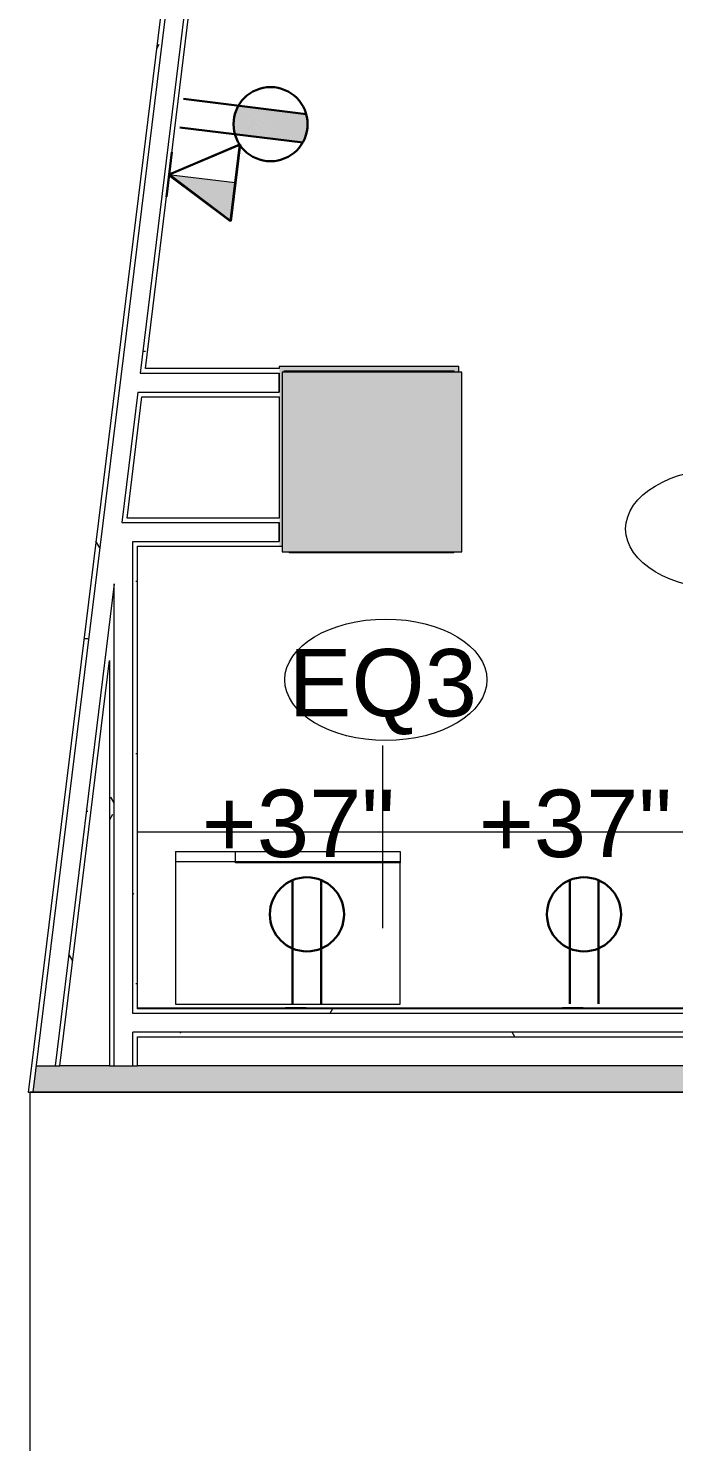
# Model space of a CAD drawing. Header units: inches. Extents: x -13 to 4331, y -638 to 2885.
# Drawn here: x 3149.8 to 3236, y 1267.5 to 1456.3 of the extents above; entities that cross this region are included whole.
import ezdxf

# ---------------------------------------------------------------- set-up
doc = ezdxf.new("R2010")
doc.units = ezdxf.units.IN
doc.header["$MEASUREMENT"] = 0
for name, color, linetype, lineweight in [('A-ANNO-NOTE', 131, 'Continuous', 30), ('A-DETL-THIN', 151, 'Continuous', 9), ('A-WALL', 113, 'Continuous', 9), ('A-WALL-PATT', 111, 'Continuous', 13), ('Chevy Chase Pavilion_3rd Floor Base_dwg', 8, 'Continuous', 9), ('E-ELEC-FIXT', 91, 'Continuous', 9), ('I-WALL', 2, 'Continuous', 13), ('P-SANR-FIXT-IDEN', 2, 'Continuous', 9), ('Q-CASE', 31, 'Continuous', 9), ('Q-SPCQ', 91, 'Continuous', 9), ('Q-SPCQ-IDEN', 132, 'Continuous', 9), ('S-COLS', 52, 'Continuous', 13)]:
    doc.layers.add(name, color=color, linetype=linetype, lineweight=lineweight)
doc.styles.add('Arial_4', font='arial.ttf', dxfattribs={"height": 9})
doc.styles.add('Swis721 Lt BT', font='swissl.ttf', dxfattribs={"height": 9})
pattern_1 = [(0, (0, 0), (30.72, 7.68), [1.267, -21.773, 1.267, -21.773, -122.88]), (0, (0, 0), (30.72, 7.68), [-46.08, 1.267, -44.813, 1.267, -21.773, -53.76]), (0, (0, 0), (30.72, 7.68), [-115.2, 1.267, -14.093, 1.267, -37.133]), (120, (11.52, 3.84), (-22.011075, 22.7643), [1.267, -21.773, 1.267, -21.773, -122.88]), (120, (11.52, 3.84), (-22.011075, 22.7643), [-46.08, 1.267, -44.813, 1.267, -21.773, -53.76]), (120, (11.52, 3.84), (-22.011075, 22.7643), [-115.2, 1.267, -14.093, 1.267, -37.133]), (240, (15.36, 19.2), (-8.708925, -30.4443), [1.267, -21.773, 1.267, -21.773, -122.88]), (240, (15.36, 19.2), (-8.708925, -30.4443), [-46.08, 1.267, -44.813, 1.267, -21.773, -53.76]), (240, (15.36, 19.2), (-8.708925, -30.4443), [-115.2, 1.267, -14.093, 1.267, -37.133])]

# ---------------------------------------------------------------- blocks, each defined once
blk = doc.blocks.new('Concrete-Rectangular-Column - 24x24-5082804-FIRST FLOOR POWER _ SIGNAL')
at = {"layer": 'S-COLS', "lineweight": 9}
blk.add_hatch(color=7, dxfattribs=at).paths.add_polyline_path([(12, -12), (12, 12), (-12, 12), (-12, -12)], flags=0)
at = {"layer": 'S-COLS', "color": 8, "lineweight": 20}
for p, q in [((12, 12), (-12, 12)), ((-12, 12), (-12, -12)), ((12, -12), (12, 12)), ((-12, -12), (12, -12))]:
    blk.add_line(p, q, dxfattribs=at)
blk = doc.blocks.new('Casework 8 - Casework 8-5456503-FIRST FLOOR POWER _ SIGNAL')
at = {"layer": 'Q-CASE'}
for p, q in [((3361.54, 1341.34), (3163.8, 1341.34)), ((3361.54, 1317.84), (3361.54, 1341.34)), ((3163.8, 1317.84), (3183.55, 1317.84)), ((3186.3, 1317.84), (3220.55, 1317.84)), ((3223.3, 1317.84), (3260.81, 1317.84)), ((3269.03, 1317.84), (3328.55, 1317.84)), ((3331.3, 1317.84), (3361.54, 1317.84))]:
    blk.add_line(p, q, dxfattribs=at)
blk = doc.blocks.new('PS - Power Device _Wall Base_ - Duplex-5553968-FIRST FLOOR POWER _ SIGNAL')
at = {"layer": 'E-ELEC-FIXT'}
for p, q in [((2733.53, 1472.2), (2733.47, 1472.03)), ((2736.02, 1471.01), (2733.47, 1472.03)), ((2736.02, 1471.01), (2736.09, 1471.18))]:
    blk.add_line(p, q, dxfattribs=at)
blk = doc.blocks.new('A-Microwave - 1000 Watt-2_5CuFt-4748818-FIRST FLOOR POWER _ SIGNAL')
at = {"layer": 'Q-SPCQ'}
for p, q in [((17.11, -8.38), (-12.89, -8.38)), ((-12.89, -8.38), (-12.89, -27.38)), ((17.11, -27.38), (17.11, -8.38)), ((-12.89, -27.25), (9.11, -27.25)), ((-12.89, -28.75), (-12.89, -27.25)), ((-12.89, -27.38), (17.11, -27.38)), ((9.11, -27.25), (9.11, -28.75)), ((17.11, -28.75), (17.11, -27.38)), ((9.11, -28.75), (-12.89, -28.75)), ((17.11, -28.75), (9.11, -28.75))]:
    blk.add_line(p, q, dxfattribs=at)
blk = doc.blocks.new('Chevy Chase Pavilion_3rd Floor Base_dwg-5020009-FIRST FLOOR POWER _ SIGNAL')
at = {"layer": 'A-WALL-PATT', "lineweight": 9}
blk.add_hatch(color=7, dxfattribs=at).paths.add_polyline_path([(3206.64, 1386.24), (3206.72, 1386.32), (3184.56, 1386.32), (3184.64, 1386.24)], flags=0)
at = {"layer": 'S-COLS', "color": 7, "lineweight": 9, "flags": 128}
blk.add_lwpolyline([(3184.56, 1386.32), (3184.64, 1386.24), (3206.64, 1386.24), (3206.72, 1386.32)], dxfattribs=at)
blk = doc.blocks.new('Plumbing Equipment Tag - Standard-3394155-FIRST FLOOR POWER _ SIGNAL')
at = {"layer": 'P-SANR-FIXT-IDEN'}
blk.add_ellipse((-0.0499, 0.0037), major_axis=(-0.1406, 0), ratio=0.600473, dxfattribs=at)
blk = doc.blocks.new('Appliance_Specialty Equipment Tag - Standard-3515593-FIRST FLOOR POWER _ SIGNAL')
at = {"layer": 'Q-SPCQ-IDEN'}
blk.add_ellipse((-0.0499, 0.0037), major_axis=(-0.1406, 0), ratio=0.600473, dxfattribs=at)

msp = doc.modelspace()

# ---------------------------------------------------------------- hatches: boundary and pattern name
at = {"layer": 'A-ANNO-NOTE', "lineweight": 9}
for points in [[(3186.41, 1441.01), (3177.3, 1444.35), (3177.29, 1444.26), (3180.4, 1443.15)], [(3186.41, 1441.01), (3177.32, 1444.45), (3177.3, 1444.35), (3180.4, 1443.21)], [(3186.41, 1441.01), (3177.34, 1444.54), (3177.32, 1444.45), (3180.4, 1443.28)], [(3186.41, 1441.01), (3177.37, 1444.64), (3177.34, 1444.54), (3180.4, 1443.35)], [(3186.41, 1441.01), (3177.39, 1444.74), (3177.37, 1444.64), (3180.4, 1443.42)], [(3186.41, 1441.01), (3177.42, 1444.83), (3177.39, 1444.74), (3180.4, 1443.49)], [(3186.41, 1441.01), (3177.44, 1444.92), (3177.42, 1444.83), (3180.4, 1443.56)], [(3186.41, 1441.01), (3177.48, 1445.02), (3177.44, 1444.92), (3180.4, 1443.63)], [(3186.41, 1441.01), (3177.51, 1445.11), (3177.48, 1445.02), (3180.4, 1443.71)], [(3186.41, 1441.01), (3177.54, 1445.2), (3177.51, 1445.11), (3180.4, 1443.78)], [(3186.41, 1441.01), (3177.58, 1445.3), (3177.54, 1445.2), (3180.4, 1443.85)], [(3186.41, 1441.01), (3177.61, 1445.39), (3177.58, 1445.3), (3180.4, 1443.92)], [(3186.41, 1441.01), (3177.65, 1445.48), (3177.61, 1445.39), (3180.4, 1444)], [(3186.41, 1441.01), (3177.69, 1445.57), (3177.65, 1445.48), (3180.4, 1444.07)], [(3186.41, 1441.01), (3177.74, 1445.65), (3177.69, 1445.57), (3180.4, 1444.15)], [(3186.41, 1441.01), (3177.78, 1445.74), (3177.74, 1445.65), (3180.4, 1444.23)], [(3186.41, 1441.01), (3177.83, 1445.83), (3177.78, 1445.74), (3180.4, 1444.31)], [(3186.41, 1441.01), (3177.88, 1445.92), (3177.83, 1445.83), (3180.4, 1444.38)], [(3186.41, 1441.01), (3186.9, 1444.81), (3177.88, 1445.92), (3180.4, 1444.46)], [(3186.41, 1441.01), (3186.95, 1444.62), (3186.9, 1444.81)], [(3186.41, 1441.01), (3186.51, 1441.18), (3186.95, 1444.62)], [(3186.51, 1441.18), (3186.99, 1442.37), (3186.95, 1444.62)], [(3187.11, 1443.25), (3187.02, 1444.33), (3186.95, 1444.62)], [(3186.99, 1442.37), (3187.11, 1443.25), (3186.95, 1444.62)], [(3186.41, 1441.01), (3177.23, 1443.67), (3177.22, 1443.57), (3180.4, 1442.68)], [(3186.41, 1441.01), (3177.22, 1443.57), (3177.22, 1443.47), (3180.4, 1442.62)], [(3186.41, 1441.01), (3177.22, 1443.47), (3177.22, 1443.37), (3180.4, 1442.55)], [(3186.41, 1441.01), (3177.22, 1443.37), (3177.23, 1443.27), (3180.4, 1442.49)], [(3186.41, 1441.01), (3177.24, 1443.86), (3177.23, 1443.77), (3180.4, 1442.81)], [(3186.41, 1441.01), (3177.23, 1443.77), (3177.23, 1443.67), (3180.4, 1442.75)], [(3186.41, 1441.01), (3177.23, 1443.27), (3177.23, 1443.18), (3180.4, 1442.43)], [(3186.41, 1441.01), (3177.23, 1443.18), (3177.24, 1443.08), (3180.4, 1442.36)], [(3186.41, 1441.01), (3177.25, 1443.96), (3177.24, 1443.86), (3180.4, 1442.88)], [(3186.41, 1441.01), (3177.24, 1443.08), (3177.25, 1442.98), (3180.4, 1442.3)], [(3186.41, 1441.01), (3177.26, 1444.06), (3177.25, 1443.96), (3180.4, 1442.95)], [(3186.41, 1441.01), (3177.25, 1442.98), (3177.26, 1442.88), (3180.4, 1442.24)], [(3186.41, 1441.01), (3177.27, 1444.16), (3177.26, 1444.06), (3180.4, 1443.01)], [(3186.41, 1441.01), (3177.26, 1442.88), (3177.27, 1442.79), (3180.4, 1442.18)], [(3186.41, 1441.01), (3177.29, 1444.26), (3177.27, 1444.16), (3180.4, 1443.08)], [(3186.41, 1441.01), (3177.27, 1442.79), (3177.28, 1442.69), (3180.4, 1442.11)], [(3186.41, 1441.01), (3177.28, 1442.69), (3177.3, 1442.59), (3180.4, 1442.05)], [(3186.41, 1441.01), (3177.3, 1442.59), (3177.32, 1442.49), (3180.4, 1441.99)], [(3186.41, 1441.01), (3177.32, 1442.49), (3177.34, 1442.4), (3180.4, 1441.93)], [(3187.11, 1443.25), (3187.1, 1443.74), (3187.04, 1444.23)], [(3186.41, 1441.01), (3177.34, 1442.4), (3177.36, 1442.3), (3180.4, 1441.87)], [(3186.41, 1441.01), (3177.36, 1442.3), (3177.38, 1442.21), (3180.4, 1441.81)], [(3186.41, 1441.01), (3177.38, 1442.21), (3177.41, 1442.11), (3180.4, 1441.74)], [(3186.51, 1441.18), (3186.7, 1441.53), (3186.99, 1442.37)], [(3186.7, 1441.53), (3186.78, 1441.71), (3186.97, 1442.27)], [(3176.8, 1430.49), (3177.43, 1435.61), (3168.56, 1436.7)]]:
    msp.add_hatch(color=256, dxfattribs=at).paths.add_polyline_path(points, flags=0)
at = {"layer": 'A-WALL'}
msp.add_hatch(color=250, dxfattribs=at).paths.add_polyline_path([(3206.7, 1410.32), (3206.7, 1410.48), (3183.95, 1410.48), (3183.95, 1410.32)], flags=0)
at = {"layer": 'A-WALL-PATT', "lineweight": 9}
h = msp.add_hatch(dxfattribs=at)
h.set_pattern_fill('FP_13', color=256, style=0, pattern_type=2)
h.set_pattern_definition(pattern_1)
h.paths.add_polyline_path([(3150.44, 1314.17), (3177.3, 1533.05), (3176.71, 1533.28), (3149.81, 1314.17), (3150.24, 1314.17)], flags=0)
h = msp.add_hatch(dxfattribs=at)
h.set_pattern_fill('FP_13', color=256, style=0, pattern_type=2)
h.set_pattern_definition(pattern_1)
h.paths.add_polyline_path([(3154.02, 1317.67), (3161.29, 1376.92), (3161.29, 1382.05), (3153.39, 1317.67)], flags=0)
h.paths.add_polyline_path([(3162.71, 1390.23), (3162.93, 1390.23), (3165.07, 1407.68), (3164.44, 1407.68), (3162.3, 1390.23), (3162.62, 1390.23)], flags=0)
h.paths.add_polyline_path([(3165.38, 1410.18), (3179.92, 1528.64), (3179.32, 1528.88), (3164.75, 1410.18), (3165.07, 1410.18)], flags=0)
at = {"layer": 'A-WALL-PATT'}
msp.add_hatch(color=250, dxfattribs=at).paths.add_polyline_path([(3183.7, 1387.1), (3183.7, 1410.32), (3183.95, 1410.32), (3183.95, 1410.48), (3206.7, 1410.48), (3206.71, 1410.32), (3207.33, 1410.32), (3207.33, 1411.1), (3183.33, 1411.1), (3183.33, 1387.1), (3183.64, 1387.1)], flags=0)
at = {"layer": 'A-WALL-PATT', "lineweight": 9}
h = msp.add_hatch(dxfattribs=at)
h.set_pattern_fill('FP_13', color=256, style=0, pattern_type=2)
h.set_pattern_definition(pattern_1)
h.paths.add_polyline_path([(3164.42, 1317.67), (3164.42, 1322.17), (3163.79, 1322.16), (3163.79, 1317.67)], flags=0)
h.paths.add_polyline_path([(3163.79, 1324.67), (3164.42, 1324.67), (3164.42, 1387.1), (3163.79, 1387.1), (3163.79, 1325.3)], flags=0)
h = msp.add_hatch(dxfattribs=at)
h.set_pattern_fill('FP_13', color=256, style=0, pattern_type=2)
h.set_pattern_definition(pattern_1)
h.paths.add_polyline_path([(3161.29, 1317.67), (3161.29, 1376.92), (3160.67, 1371.83), (3160.67, 1317.67)], flags=0)
h = msp.add_hatch(dxfattribs=at)
h.set_pattern_fill('FP_13', color=256, style=0, pattern_type=2)
h.set_pattern_definition(pattern_1)
h.paths.add_polyline_path([(3355.43, 1324.67), (3363.79, 1324.67), (3363.79, 1325.3), (3164.42, 1325.3), (3164.42, 1324.67), (3311.67, 1324.67)], flags=0)
h = msp.add_hatch(dxfattribs=at)
h.set_pattern_fill('FP_13', color=256, style=0, pattern_type=2)
h.set_pattern_definition(pattern_1)
h.paths.add_polyline_path([(3360.67, 1321.55), (3360.67, 1322.17), (3164.42, 1322.17), (3164.42, 1321.55), (3355.43, 1321.55)], flags=0)
msp.add_hatch(color=7, dxfattribs=at).paths.add_polyline_path([(3492.91, 1314.17), (3500.08, 1314.17), (3500.08, 1317.67), (3150.87, 1317.67), (3150.44, 1314.17), (3492.91, 1314.17)], flags=0)

# ---------------------------------------------------------------- linework, layer by layer
at = {"layer": 'A-ANNO-NOTE'}
for p, q in [((3170.53, 1446.82), (3186.94, 1444.8)), ((3170.53, 1446.82), (3186.94, 1444.8)), ((3170.07, 1443.01), (3186.47, 1441)), ((3168.56, 1436.7), (3178.06, 1440.73)), ((3168.64, 1436.73), (3178.13, 1440.76)), ((3178.06, 1440.73), (3176.8, 1430.49)), ((3178.13, 1440.76), (3176.87, 1430.52)), ((3168.27, 1433.75), (3169, 1439.71)), ((3168.56, 1436.7), (3176.8, 1430.49)), ((3168.64, 1436.73), (3176.87, 1430.52)), ((3185.12, 1325.95), (3185.12, 1342.48)), ((3185.12, 1325.95), (3185.12, 1342.48)), ((3188.95, 1325.95), (3188.95, 1342.48)), ((3222.12, 1325.95), (3222.12, 1342.48)), ((3222.12, 1325.95), (3222.12, 1342.48)), ((3225.95, 1325.95), (3225.95, 1342.48))]:
    msp.add_line(p, q, dxfattribs=at)
at = {"layer": 'A-ANNO-NOTE', "lineweight": 9}
for p, q in [((3186.9, 1444.81), (3177.88, 1445.92)), ((3177.41, 1442.11), (3186.41, 1441.01)), ((3168.56, 1436.7), (3176.8, 1430.49)), ((3177.43, 1435.61), (3168.56, 1436.7)), ((3176.8, 1430.49), (3177.43, 1435.61))]:
    msp.add_line(p, q, dxfattribs=at)
at = {"layer": 'A-ANNO-NOTE'}
for centre in [(3182.17, 1443.46), (3187.03, 1337.91), (3224.03, 1337.91)]:
    msp.add_circle(centre, 4.95, dxfattribs=at)
at = {"layer": 'A-ANNO-NOTE', "lineweight": 9}
for centre, radius, start, end in [((3182.17, 1443.46), 4.95, 150.2244, 195.7756), ((3182.62, 1443.42), 4.5, 327.5156, 17.9234)]:
    msp.add_arc(centre, radius, start, end, dxfattribs=at)
at = {"layer": 'A-DETL-THIN'}
for p, q in [((3500.08, 1314.17), (3150.04, 1314.17)), ((3150.04, 1314.17), (3150.04, 805.86))]:
    msp.add_line(p, q, dxfattribs=at)
at = {"layer": 'A-WALL', "lineweight": 13}
for p, q in [((3177.23, 1532.4), (3150.44, 1314.17)), ((3179.32, 1528.88), (3164.75, 1410.18)), ((3164.75, 1410.18), (3183.33, 1410.18)), ((3164.44, 1407.68), (3162.3, 1390.23)), ((3164.44, 1407.68), (3183.33, 1407.68)), ((3162.3, 1390.23), (3183.33, 1390.23)), ((3163.79, 1387.73), (3183.33, 1387.73)), ((3163.79, 1324.67), (3163.79, 1387.73)), ((3161.29, 1382.05), (3153.39, 1317.67)), ((3161.29, 1317.67), (3161.29, 1382.05)), ((3363.79, 1324.67), (3163.79, 1324.67)), ((3163.79, 1317.67), (3163.79, 1322.17)), ((3361.29, 1322.17), (3163.79, 1322.17)), ((3150.87, 1317.67), (3154.02, 1317.67)), ((3160.67, 1317.67), (3164.42, 1317.67))]:
    msp.add_line(p, q, dxfattribs=at)
at = {"layer": 'A-WALL', "color": 8, "lineweight": 20}
for p, q in [((3183.33, 1411.1), (3183.33, 1410.8)), ((3207.33, 1411.1), (3183.33, 1411.1)), ((3207.33, 1410.32), (3207.33, 1411.1)), ((3183.33, 1407.05), (3183.33, 1390.85)), ((3183.33, 1387.1), (3183.7, 1387.1))]:
    msp.add_line(p, q, dxfattribs=at)
at = {"layer": 'A-WALL', "color": 55, "lineweight": 13}
for p, q in [((3183.95, 1410.48), (3183.95, 1410.32)), ((3206.7, 1410.48), (3183.95, 1410.48)), ((3206.7, 1410.32), (3206.7, 1410.48))]:
    msp.add_line(p, q, dxfattribs=at)
at = {"layer": 'A-WALL'}
for p, q in [((3183.33, 1410.18), (3183.33, 1407.68)), ((3183.33, 1390.23), (3183.33, 1387.73))]:
    msp.add_line(p, q, dxfattribs=at)
at = {"layer": 'I-WALL'}
for p, q in [((3176.71, 1533.28), (3150.24, 1317.67)), ((3165.45, 1410.8), (3179.84, 1528)), ((3183.33, 1410.8), (3165.45, 1410.8)), ((3163, 1390.85), (3164.99, 1407.05)), ((3164.99, 1407.05), (3183.33, 1407.05)), ((3183.33, 1390.85), (3163, 1390.85)), ((3164.42, 1387.1), (3183.33, 1387.1)), ((3164.42, 1325.3), (3164.42, 1387.1)), ((3154.02, 1317.67), (3160.67, 1371.83)), ((3160.67, 1371.83), (3160.67, 1317.67)), ((3261.43, 1325.3), (3164.42, 1325.3)), ((3164.42, 1317.67), (3164.42, 1321.55)), ((3164.42, 1321.55), (3360.67, 1321.55))]:
    msp.add_line(p, q, dxfattribs=at)
at = {"layer": 'I-WALL', "lineweight": 9}
for p, q in [((3183.33, 1407.68), (3183.33, 1410.18)), ((3183.33, 1387.73), (3183.33, 1390.23))]:
    msp.add_line(p, q, dxfattribs=at)
at = {"layer": 'I-WALL', "color": 8, "lineweight": 20}
for p, q in [((3150.24, 1317.67), (3149.81, 1314.17)), ((3160.67, 1317.67), (3154.02, 1317.67)), ((3402.17, 1317.67), (3164.42, 1317.67)), ((3149.81, 1314.17), (3481.48, 1314.17))]:
    msp.add_line(p, q, dxfattribs=at)
at = {"layer": 'Q-SPCQ-IDEN'}
msp.add_line((3197.16, 1336.07), (3197.16, 1360.45), dxfattribs=at)

# ---------------------------------------------------------------- block references
at = {"layer": 'Chevy Chase Pavilion_3rd Floor Base_dwg', "color": 7}
msp.add_blockref('Chevy Chase Pavilion_3rd Floor Base_dwg-5020009-FIRST FLOOR POWER _ SIGNAL', (0, 0), dxfattribs=at)
at = {"layer": 'E-ELEC-FIXT', "rotation": 201.7412690490038}
for p in [(5180.68, 3705.32), (5217.68, 3705.32)]:
    msp.add_blockref('PS - Power Device _Wall Base_ - Duplex-5553968-FIRST FLOOR POWER _ SIGNAL', p, dxfattribs=at)
at = {"layer": 'P-SANR-FIXT-IDEN', "xscale": 95.99999999999994, "yscale": 95.99999999999994, "zscale": 95.99999999999994}
msp.add_blockref('Plumbing Equipment Tag - Standard-3394155-FIRST FLOOR POWER _ SIGNAL', (3247.88, 1389.04), dxfattribs=at)
at = {"layer": 'Q-CASE'}
msp.add_blockref('Casework 8 - Casework 8-5456503-FIRST FLOOR POWER _ SIGNAL', (0.62, 7.57), dxfattribs=at)
at = {"layer": 'Q-SPCQ', "rotation": 180}
msp.add_blockref('A-Microwave - 1000 Watt-2_5CuFt-4748818-FIRST FLOOR POWER _ SIGNAL', (3186.6, 1317.54), dxfattribs=at)
at = {"layer": 'Q-SPCQ-IDEN', "xscale": 95.99999999999994, "yscale": 95.99999999999994, "zscale": 95.99999999999994}
msp.add_blockref('Appliance_Specialty Equipment Tag - Standard-3515593-FIRST FLOOR POWER _ SIGNAL', (3202.36, 1368.89), dxfattribs=at)
at = {"layer": 'S-COLS', "lineweight": 9}
msp.add_blockref('Concrete-Rectangular-Column - 24x24-5082804-FIRST FLOOR POWER _ SIGNAL', (3195.7, 1398.32), dxfattribs=at)

# ---------------------------------------------------------------- texts
at = {"layer": 'A-ANNO-NOTE', "lineweight": 9, "char_height": 9, "width": 33.33, "attachment_point": 1, "style": 'Swis721 Lt BT'}
for insert in [(3172.99, 1354.56), (3209.99, 1354.56)]:
    msp.add_mtext('+37"', dxfattribs=dict(at, insert=insert))
at = {"layer": 'Q-SPCQ-IDEN', "insert": (3184.59, 1373.35), "char_height": 9, "width": 30.906, "attachment_point": 1, "style": 'Arial_4'}
msp.add_mtext('EQ3', dxfattribs=at)

doc.saveas('drawing.dxf')
